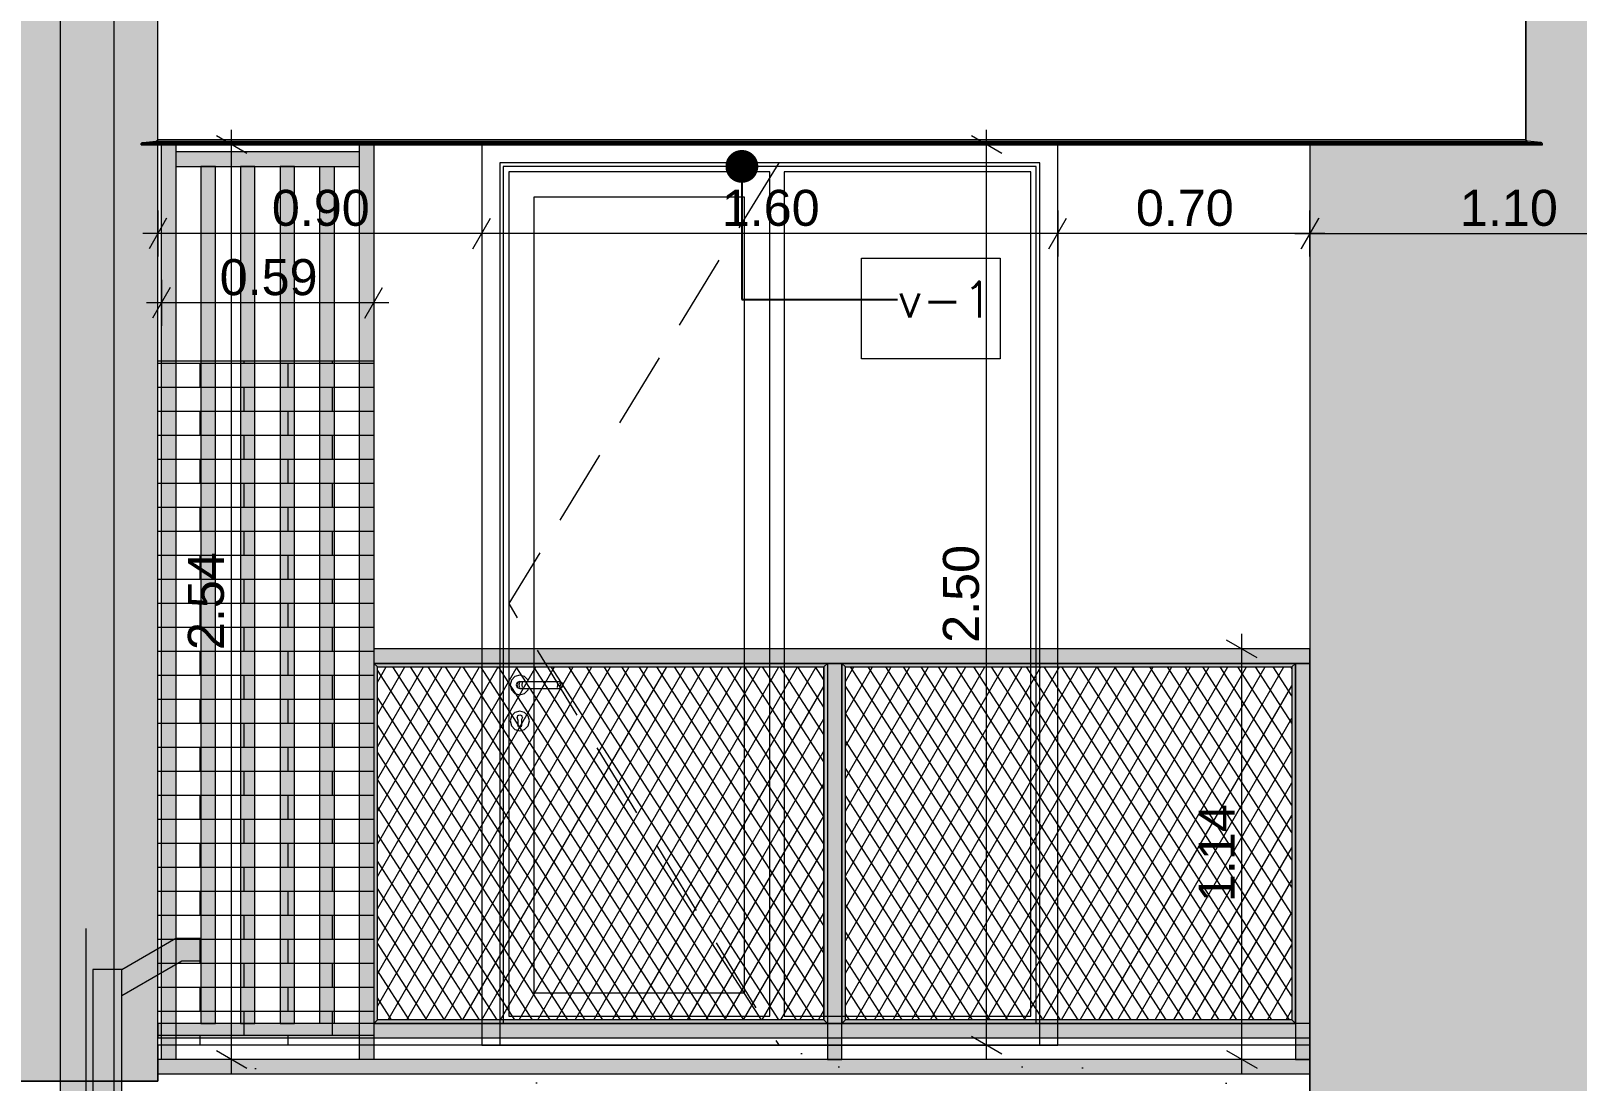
# Model space of a CAD drawing. Header units: millimetres. Extents: x 475616349 to 476941521, y 4620115302 to 4621446928.
# Drawn here: x 476661610 to 476665904, y 4620519520 to 4620522437 of the extents above; entities that cross this region are included whole.
import ezdxf

# ---------------------------------------------------------------- set-up
doc = ezdxf.new("R2010")
doc.units = ezdxf.units.MM
doc.header["$MEASUREMENT"] = 0
doc.linetypes.add('Hidden Line', pattern=[317.5, 211.666667, -105.833333])
for name, color, linetype, lineweight in [('0_Pen_No__250_Pen_No__255', 255, 'Continuous', 0), ('0_Pen_No__250_Pen_No__7', 7, 'Continuous', 0), ('2D Drafting - General_Pen_No__30_Pen_No__9_Pen_No__9_Pen_No__253', 252, 'Continuous', 0), ('2D Drafting - General_Pen_No__30_Pen_No__9_Pen_No__9_Pen_No__7', 7, 'Continuous', 0), ('2D Drafting - General_Pen_No__7_Pen_No__7', 7, 'Continuous', 0), ('New_2D Drafting - General_Pen_No__2_Pen_No__250', 7, 'Continuous', 0), ('New_2D Drafting - General_Pen_No__30_Pen_No__9_Pen_No__9_Pen_No__255', 255, 'Continuous', 0), ('New_2D Drafting - General_Pen_No__30_Pen_No__9_Pen_No__9_Pen_No__7', 7, 'Continuous', 0), ('New_2D Drafting - General_Pen_No__4', 7, 'Continuous', 0), ('New_2D Drafting - General_Pen_No__42', 250, 'Continuous', 0), ('New_2D Drafting - General_Pen_No__7', 7, 'Continuous', 0), ('New_Structural - Bearing_Pen_No__250', 7, 'Continuous', 0), ('New_zoma_Pen_No__4', 7, 'Continuous', 0), ('New_zoma_Pen_No__7', 7, 'Continuous', 0), ('Structural - Bearing_Pen_No__250', 7, 'Continuous', 0), ('zoma_Pen_No__142', 142, 'Continuous', 0), ('zoma_Pen_No__5_Pen_No__5_Pen_No__142', 142, 'Continuous', 0)]:
    doc.layers.add(name, color=color, linetype=linetype, lineweight=lineweight)
doc.layers.add('New_zoma', color=7, linetype='Continuous')
doc.layers.add('zoma', color=7, linetype='Continuous')
doc.styles.add('GENERATED_STYLE_1', font='arial.ttf')
doc.styles.add('GENERATED_STYLE_2', font='arial.ttf')
doc.dimstyles.new('GENERATED_STYLE__1', dxfattribs={"dimtxt": 200, "dimasz": 64.421331, "dimexe": 0.18, "dimexo": 3, "dimgap": 0.09, "dimtad": 1, "dimtih": 1, "dimtoh": 1, "dimlfac": 0.001, "dimzin": 0, "dimdsep": 46, "dimtxsty": 'GENERATED_STYLE_2', "dimblk": 'ARROWHEAD_2', "dimblk1": 'ARROWHEAD_2', "dimblk2": 'ARROWHEAD_2', "dimcen": 0.09, "dimclrd": 142, "dimclre": 142, "dimclrt": 142, "dimadec": 0, "dimazin": 0, "dimtfac": 1, "dimtdec": 4, "dimtmove": 0, "dimatfit": 3, "dimfxl": 1, "dimtolj": 1, "dimtzin": 0, "dimarcsym": 0})
doc.dimstyles.new('GENERATED_STYLE__18', dxfattribs={"dimtxt": 100, "dimasz": 64.421331, "dimexe": 0.18, "dimexo": 3, "dimgap": 0.09, "dimtad": 1, "dimtih": 1, "dimtoh": 1, "dimlfac": 0.001, "dimzin": 0, "dimdsep": 46, "dimtxsty": 'GENERATED_STYLE_1', "dimblk": 'ARROWHEAD_2', "dimblk1": 'ARROWHEAD_2', "dimblk2": 'ARROWHEAD_2', "dimcen": 0.09, "dimclrd": 7, "dimclre": 7, "dimclrt": 7, "dimadec": 0, "dimazin": 0, "dimtfac": 1, "dimtdec": 4, "dimtmove": 0, "dimatfit": 3, "dimfxl": 1, "dimtolj": 1, "dimtzin": 0, "dimarcsym": 0})
doc.dimstyles.new('GENERATED_STYLE__19', dxfattribs={"dimtxt": 100, "dimasz": 64.421331, "dimexe": 0.18, "dimexo": 3, "dimgap": 0.09, "dimtad": 1, "dimlfac": 0.001, "dimzin": 0, "dimdsep": 46, "dimtxsty": 'GENERATED_STYLE_1', "dimblk": 'ARROWHEAD_2', "dimblk1": 'ARROWHEAD_2', "dimblk2": 'ARROWHEAD_2', "dimcen": 0.09, "dimclrd": 7, "dimclre": 7, "dimclrt": 7, "dimadec": 0, "dimazin": 0, "dimtfac": 1, "dimtdec": 4, "dimtmove": 0, "dimatfit": 3, "dimfxl": 1, "dimtolj": 1, "dimtzin": 0, "dimarcsym": 0})
doc.dimstyles.new('GENERATED_STYLE__48', dxfattribs={"dimtxt": 0.18, "dimasz": 182.4, "dimexe": 0.18, "dimexo": 0.0625, "dimgap": 0.09, "dimtad": 0, "dimtih": 1, "dimtoh": 1, "dimdec": 4, "dimzin": 0, "dimdsep": 46, "dimcen": 0.09, "dimadec": 0, "dimazin": 0, "dimtfac": 1, "dimtdec": 4, "dimtmove": 0, "dimatfit": 3, "dimldrblk": 'ARROWHEAD_11', "dimfxl": 1, "dimtolj": 1, "dimtzin": 0, "dimarcsym": 0})
pattern_1 = [(60, (476577134.07, 4620325125.74), (-38.971143, 22.5), []), (122.833095, (476577134.07, 4620325125.74), (36.80608, 18.75), [])]

# ---------------------------------------------------------------- blocks, each defined once
blk = doc.blocks.new('*D215', base_point=(476577134.1, 4620325125.7))
at = {"layer": 'zoma_Pen_No__142', "color": 142, "linetype": 'Continuous', "lineweight": 0, "transparency": 16777216}
for p, q in [((476647935.8, 4620514536.2), (476647935.8, 4620514663.4)), ((476689735.8, 4620514536.2), (476689735.8, 4620514663.4)), ((476647960.3, 4620514642.2), (476647911.3, 4620514557.4)), ((476689711.3, 4620514557.4), (476689760.3, 4620514642.2)), ((476647894.3, 4620514599.8), (476647935.8, 4620514599.8)), ((476647935.8, 4620514599.8), (476689735.8, 4620514599.8)), ((476689735.8, 4620514599.8), (476689777.2, 4620514599.8))]:
    blk.add_line(p, q, dxfattribs=at)
at = {"layer": 'zoma_Pen_No__142', "color": 142, "lineweight": 0, "transparency": 16777216, "insert": (476668493.8, 4620514639.8), "char_height": 200, "attachment_point": 7, "style": 'GENERATED_STYLE_2'}
blk.add_mtext('\\A1;{\\pql;\\fArial CYR|b0|i0|c204|p34;41.80}', dxfattribs=at)
blk = doc.blocks.new('ARROWHEAD_2')
at = {"color": 0, "linetype": 'Continuous', "lineweight": 0}
for p, q in [((0, 0), (-1, 0)), ((-0.378, -0.655), (0.378, 0.655))]:
    blk.add_line(p, q, dxfattribs=at)
blk = doc.blocks.new('*D220', base_point=(476577134.1, 4620325125.7))
at = {"layer": 'zoma_Pen_No__142', "color": 142, "linetype": 'Continuous', "lineweight": 0, "transparency": 16777216}
for p, q in [((476661586.5, 4620515434.6), (476661537.5, 4620515349.8)), ((476661562, 4620515328.6), (476661562, 4620515455.8)), ((476668487, 4620515434.6), (476668438.1, 4620515349.8)), ((476668462.5, 4620515328.6), (476668462.5, 4620515455.8)), ((476661562, 4620515392.2), (476668462.5, 4620515392.2))]:
    blk.add_line(p, q, dxfattribs=at)
at = {"layer": 'zoma_Pen_No__142', "color": 142, "lineweight": 0, "transparency": 16777216, "char_height": 200, "attachment_point": 7, "style": 'GENERATED_STYLE_2'}
for s, insert in [('\\A1;{\\pql;\\fArial CYR|b0|i0|c204|p34;6.90}', (476664746.2, 4620515432.2)), ('\\A1;{\\pql;\\fArial CYR|b0|i0|c204|p34;0.40}', (476667905.9, 4620515432.2))]:
    blk.add_mtext(s, dxfattribs=dict(at, insert=insert))
blk = doc.blocks.new('*D675', base_point=(476577134.1, 4620325125.7))
at = {"layer": 'New_zoma_Pen_No__4', "color": 7, "linetype": 'Continuous', "lineweight": 0, "transparency": 16777216}
for p, q in [((476649284.7, 4620519495.9), (476649199.9, 4620519544.8)), ((476649242.3, 4620519520.4), (476649242.3, 4620519561.8)), ((476649305.9, 4620519520.4), (476649178.7, 4620519520.4)), ((476649242.3, 4620518920.4), (476649242.3, 4620519520.4)), ((476649199.9, 4620518944.8), (476649284.7, 4620518895.9)), ((476649305.9, 4620518920.4), (476649178.7, 4620518920.4))]:
    blk.add_line(p, q, dxfattribs=at)
at = {"layer": 'New_zoma_Pen_No__7', "color": 7, "lineweight": 0, "transparency": 16777216, "insert": (476649222.3, 4620519087.3), "char_height": 100, "attachment_point": 7, "rotation": 90, "style": 'GENERATED_STYLE_1'}
blk.add_mtext('\\A1;{\\pql;\\fArial|b0|i0|c0|p34;0.60}', dxfattribs=at)
blk = doc.blocks.new('*D739', base_point=(476577134.1, 4620325125.7))
at = {"layer": 'New_zoma_Pen_No__4', "color": 7, "linetype": 'Continuous', "lineweight": 0, "transparency": 16777216}
for p, q in [((476654662, 4620522517.5), (476654662, 4620522644.6)), ((476661962.1, 4620522517.5), (476661962.1, 4620522644.6)), ((476654686.5, 4620522623.4), (476654637.5, 4620522538.6)), ((476661937.7, 4620522538.6), (476661986.6, 4620522623.4)), ((476654620.6, 4620522581), (476654662, 4620522581)), ((476654662, 4620522581), (476661962.1, 4620522581)), ((476661962.1, 4620522581), (476662003.6, 4620522581))]:
    blk.add_line(p, q, dxfattribs=at)
at = {"layer": 'New_zoma_Pen_No__7', "color": 7, "lineweight": 0, "transparency": 16777216, "insert": (476658179, 4620522601), "char_height": 100, "attachment_point": 7, "style": 'GENERATED_STYLE_1'}
blk.add_mtext('\\A1;{\\pql;\\fArial|b0|i0|c0|p34;7.30}', dxfattribs=at)
blk = doc.blocks.new('*D764', base_point=(476577134.1, 4620325125.7))
at = {"layer": 'New_zoma_Pen_No__4', "color": 7, "linetype": 'Continuous', "lineweight": 0, "transparency": 16777216}
for p, q in [((476664264.4, 4620522120.4), (476664264.4, 4620522161.8)), ((476664328, 4620522120.4), (476664200.8, 4620522120.4)), ((476664306.8, 4620522095.9), (476664222, 4620522144.8)), ((476664264.4, 4620519620.4), (476664264.4, 4620522120.4)), ((476664222, 4620519644.8), (476664306.8, 4620519595.9)), ((476664328, 4620519620.4), (476664200.8, 4620519620.4)), ((476664264.4, 4620519578.9), (476664264.4, 4620519620.4))]:
    blk.add_line(p, q, dxfattribs=at)
at = {"layer": 'New_zoma_Pen_No__7', "color": 7, "lineweight": 0, "transparency": 16777216, "insert": (476664244.4, 4620520737.3), "char_height": 100, "attachment_point": 7, "rotation": 90, "style": 'GENERATED_STYLE_1'}
blk.add_mtext('\\A1;{\\pql;\\fArial|b0|i0|c0|p34;2.50}', dxfattribs=at)
blk = doc.blocks.new('*D772', base_point=(476577134.1, 4620325125.7))
at = {"layer": 'New_zoma_Pen_No__4', "color": 7, "linetype": 'Continuous', "lineweight": 0, "transparency": 16777216}
for p, q in [((476665186.7, 4620521916.3), (476665137.7, 4620521831.6)), ((476665162.2, 4620521810.4), (476665162.2, 4620521937.5)), ((476666286.7, 4620521916.3), (476666237.8, 4620521831.6)), ((476666262.2, 4620521810.4), (476666262.2, 4620521937.5)), ((476665120.7, 4620521873.9), (476665162.2, 4620521873.9)), ((476665162.2, 4620521873.9), (476666262.2, 4620521873.9))]:
    blk.add_line(p, q, dxfattribs=at)
at = {"layer": 'New_zoma_Pen_No__7', "color": 7, "lineweight": 0, "transparency": 16777216, "insert": (476665579.2, 4620521893.9), "char_height": 100, "attachment_point": 7, "style": 'GENERATED_STYLE_1'}
blk.add_mtext('\\A1;{\\pql;\\fArial|b0|i0|c0|p34;1.10}', dxfattribs=at)
blk = doc.blocks.new('*D777', base_point=(476577134.1, 4620325125.7))
at = {"layer": 'New_zoma_Pen_No__4', "color": 7, "linetype": 'Continuous', "lineweight": 0, "transparency": 16777216}
for p, q in [((476665786.5, 4620528276.8), (476665737.5, 4620528192)), ((476665762, 4620528170.9), (476665762, 4620528298)), ((476666286.7, 4620528276.8), (476666237.8, 4620528192)), ((476666262.2, 4620528170.9), (476666262.2, 4620528298)), ((476665720.6, 4620528234.4), (476665762, 4620528234.4)), ((476665762, 4620528234.4), (476666262.2, 4620528234.4))]:
    blk.add_line(p, q, dxfattribs=at)
at = {"layer": 'New_zoma_Pen_No__7', "color": 7, "lineweight": 0, "transparency": 16777216, "insert": (476665879.1, 4620528254.4), "char_height": 100, "attachment_point": 7, "style": 'GENERATED_STYLE_1'}
blk.add_mtext('\\A1;{\\pql;\\fArial|b0|i0|c0|p34;0.50}', dxfattribs=at)
blk = doc.blocks.new('*D783', base_point=(476577134.1, 4620325125.7))
at = {"layer": 'New_zoma_Pen_No__4', "color": 7, "linetype": 'Continuous', "lineweight": 0, "transparency": 16777216}
for p, q in [((476665762, 4620531370.9), (476665762, 4620531498)), ((476666262.2, 4620531370.9), (476666262.2, 4620531498)), ((476665786.5, 4620531476.8), (476665737.5, 4620531392)), ((476666286.7, 4620531476.8), (476666237.8, 4620531392)), ((476665720.6, 4620531434.4), (476665762, 4620531434.4)), ((476665762, 4620531434.4), (476666262.2, 4620531434.4))]:
    blk.add_line(p, q, dxfattribs=at)
at = {"layer": 'New_zoma_Pen_No__7', "color": 7, "lineweight": 0, "transparency": 16777216, "insert": (476665879.1, 4620531454.4), "char_height": 100, "attachment_point": 7, "style": 'GENERATED_STYLE_1'}
blk.add_mtext('\\A1;{\\pql;\\fArial|b0|i0|c0|p34;0.50}', dxfattribs=at)
blk = doc.blocks.new('ARROWHEAD_11')
at = {"color": 0, "linetype": 'Continuous', "lineweight": 0}
blk.add_line((0, 0), (-1, 0), dxfattribs=at)
at = {"color": 0, "linetype": 'Continuous', "lineweight": 0, "const_width": 0.25, "flags": 128}
blk.add_lwpolyline([(-0.125, 0, 1), (0.125, 0, 1)], format="xyb", close=True, dxfattribs=at)
blk = doc.blocks.new('*D2096', base_point=(476577134.1, 4620325125.7))
at = {"layer": 'New_zoma_Pen_No__4', "color": 7, "linetype": 'Continuous', "lineweight": 0, "transparency": 16777216}
for p, q in [((476664437.2, 4620521831.6), (476664486.2, 4620521916.3)), ((476664461.7, 4620521937.5), (476664461.7, 4620521810.4)), ((476665137.7, 4620521831.6), (476665186.7, 4620521916.3)), ((476665162.2, 4620521937.5), (476665162.2, 4620521810.4)), ((476664461.7, 4620521873.9), (476662861.7, 4620521873.9)), ((476665162.2, 4620521873.9), (476664461.7, 4620521873.9)), ((476665203.6, 4620521873.9), (476665162.2, 4620521873.9))]:
    blk.add_line(p, q, dxfattribs=at)
at = {"layer": 'New_zoma_Pen_No__7', "color": 7, "lineweight": 0, "transparency": 16777216, "insert": (476664678.9, 4620521893.9), "char_height": 100, "attachment_point": 7, "rotation": 0.0002, "style": 'GENERATED_STYLE_1'}
blk.add_mtext('\\A1;{\\pql;\\fArial|b0|i0|c0|p34;0.70}', dxfattribs=at)
blk = doc.blocks.new('*D2097', base_point=(476577134.1, 4620325125.7))
at = {"layer": 'New_zoma_Pen_No__4', "color": 7, "linetype": 'Continuous', "lineweight": 0, "transparency": 16777216}
for p, q in [((476662837.2, 4620521831.6), (476662886.2, 4620521916.3)), ((476662861.7, 4620521937.5), (476662861.7, 4620521810.4)), ((476664437.2, 4620521831.6), (476664486.2, 4620521916.3)), ((476664461.7, 4620521937.5), (476664461.7, 4620521810.4)), ((476662861.7, 4620521873.9), (476661962.1, 4620521873.9)), ((476664461.7, 4620521873.9), (476662861.7, 4620521873.9))]:
    blk.add_line(p, q, dxfattribs=at)
at = {"layer": 'New_zoma_Pen_No__7', "color": 7, "lineweight": 0, "transparency": 16777216, "insert": (476663528.7, 4620521893.9), "char_height": 100, "attachment_point": 7, "rotation": 0.0002, "style": 'GENERATED_STYLE_1'}
blk.add_mtext('\\A1;{\\pql;\\fArial|b0|i0|c0|p34;1.60}', dxfattribs=at)
blk = doc.blocks.new('*D2098', base_point=(476577134.1, 4620325125.7))
at = {"layer": 'New_zoma_Pen_No__4', "color": 7, "linetype": 'Continuous', "lineweight": 0, "transparency": 16777216}
for p, q in [((476661986.6, 4620521916.3), (476661937.7, 4620521831.6)), ((476661962.1, 4620521937.5), (476661962.1, 4620521810.4)), ((476662837.2, 4620521831.6), (476662886.2, 4620521916.3)), ((476661962.1, 4620521873.9), (476661920.7, 4620521873.9)), ((476662861.7, 4620521873.9), (476661962.1, 4620521873.9))]:
    blk.add_line(p, q, dxfattribs=at)
at = {"layer": 'New_zoma_Pen_No__7', "color": 7, "lineweight": 0, "transparency": 16777216, "insert": (476662278.9, 4620521893.9), "char_height": 100, "attachment_point": 7, "rotation": 0.0002, "style": 'GENERATED_STYLE_1'}
blk.add_mtext('\\A1;{\\pql;\\fArial|b0|i0|c0|p34;0.90}', dxfattribs=at)
blk = doc.blocks.new('*D2099', base_point=(476577134.1, 4620325125.7))
at = {"layer": 'New_zoma_Pen_No__4', "color": 7, "linetype": 'Continuous', "lineweight": 0, "transparency": 16777216}
for p, q in [((476662167.1, 4620522120.4), (476662167.1, 4620522161.8)), ((476662230.7, 4620522120.4), (476662103.6, 4620522120.4)), ((476662209.5, 4620522095.9), (476662124.7, 4620522144.8)), ((476662167.1, 4620519580.4), (476662167.1, 4620522120.4)), ((476662124.8, 4620519604.8), (476662209.5, 4620519555.9)), ((476662230.7, 4620519580.4), (476662103.6, 4620519580.4)), ((476662167.1, 4620519538.9), (476662167.1, 4620519580.4))]:
    blk.add_line(p, q, dxfattribs=at)
at = {"layer": 'New_zoma_Pen_No__7', "color": 7, "lineweight": 0, "transparency": 16777216, "insert": (476662147.1, 4620520717.3), "char_height": 100, "attachment_point": 7, "rotation": 90.0002, "style": 'GENERATED_STYLE_1'}
blk.add_mtext('\\A1;{\\pql;\\fArial|b0|i0|c0|p34;2.54}', dxfattribs=at)
blk = doc.blocks.new('*D2100', base_point=(476577134.1, 4620325125.7))
at = {"layer": 'New_zoma_Pen_No__4', "color": 7, "linetype": 'Continuous', "lineweight": 0, "transparency": 16777216}
for p, q in [((476665015.6, 4620520695.9), (476664930.8, 4620520744.9)), ((476664973.2, 4620520720.4), (476664973.2, 4620520761.9)), ((476665036.8, 4620520720.4), (476664909.6, 4620520720.4)), ((476664973.2, 4620519580.3), (476664973.2, 4620520720.4)), ((476664930.8, 4620519604.8), (476665015.6, 4620519555.8)), ((476665036.8, 4620519580.3), (476664909.6, 4620519580.3)), ((476664973.2, 4620519538.8), (476664973.2, 4620519580.3))]:
    blk.add_line(p, q, dxfattribs=at)
at = {"layer": 'New_zoma_Pen_No__7', "color": 7, "lineweight": 0, "transparency": 16777216, "insert": (476664953.2, 4620520017.3), "char_height": 100, "attachment_point": 7, "rotation": 90, "style": 'GENERATED_STYLE_1'}
blk.add_mtext('\\A1;{\\pql;\\fArial|b0|i0|c0|p34;1.14}', dxfattribs=at)
blk = doc.blocks.new('*D2101', base_point=(476577134.1, 4620325125.7))
at = {"layer": 'New_zoma_Pen_No__4', "color": 7, "linetype": 'Continuous', "lineweight": 0, "transparency": 16777216}
for p, q in [((476661972, 4620521745), (476661972, 4620521617.8)), ((476662562, 4620521745), (476662562, 4620521617.8)), ((476661996.5, 4620521723.8), (476661947.5, 4620521639)), ((476662537.5, 4620521639), (476662586.5, 4620521723.8)), ((476661972, 4620521681.4), (476661930.6, 4620521681.4)), ((476662562, 4620521681.4), (476661972, 4620521681.4)), ((476662603.5, 4620521681.4), (476662562, 4620521681.4))]:
    blk.add_line(p, q, dxfattribs=at)
at = {"layer": 'New_zoma_Pen_No__7', "color": 7, "lineweight": 0, "transparency": 16777216, "insert": (476662134, 4620521701.4), "char_height": 100, "attachment_point": 7, "rotation": 0.0002, "style": 'GENERATED_STYLE_1'}
blk.add_mtext('\\A1;{\\pql;\\fArial|b0|i0|c0|p34;0.59}', dxfattribs=at)
blk = doc.blocks.new('*D2144', base_point=(476577134.1, 4620325125.7))
at = {"layer": 'New_zoma_Pen_No__4', "color": 7, "linetype": 'Continuous', "lineweight": 0, "transparency": 16777216}
for p, q in [((476665762, 4620524970.9), (476665762, 4620525098)), ((476666262.2, 4620524970.9), (476666262.2, 4620525098)), ((476665786.5, 4620525076.8), (476665737.5, 4620524992)), ((476666286.7, 4620525076.8), (476666237.8, 4620524992)), ((476665720.6, 4620525034.4), (476665762, 4620525034.4)), ((476665762, 4620525034.4), (476666262.2, 4620525034.4))]:
    blk.add_line(p, q, dxfattribs=at)
at = {"layer": 'New_zoma_Pen_No__7', "color": 7, "lineweight": 0, "transparency": 16777216, "insert": (476665879.1, 4620525054.4), "char_height": 100, "attachment_point": 7, "style": 'GENERATED_STYLE_1'}
blk.add_mtext('\\A1;{\\pql;\\fArial|b0|i0|c0|p34;0.50}', dxfattribs=at)

msp = doc.modelspace()

# ---------------------------------------------------------------- hatches: boundary and pattern name
at = {"layer": '0_Pen_No__250_Pen_No__255', "linetype": 'Continuous', "lineweight": 0, "true_color": 0x3f3f3f}
for points in [[(476661862.115, 4620519756.988), (476661862.115, 4620519830.492), (476662012.006, 4620519917.121), (476662082.006, 4620519917.121), (476662082.006, 4620519853.121), (476662028.45, 4620519853.121)], [(476661862.115, 4620517320.294), (476661862.115, 4620519830.492), (476661781.946, 4620519830.492), (476661781.878, 4620517320.294)]]:
    msp.add_hatch(color=250, dxfattribs=at).paths.add_polyline_path(points)
at = {"layer": '2D Drafting - General_Pen_No__30_Pen_No__9_Pen_No__9_Pen_No__253', "linetype": 'Continuous', "lineweight": 0}
h = msp.add_hatch(dxfattribs=at)
h.set_pattern_fill('BRICK___RUNNING_BOND', color=252, style=0, pattern_type=2)
h.set_pattern_definition([(0, (476692910.175, 4620522353.93), (0, 66.64), []), (90, (476692910.17, 4620522353.93), (-244.8, 0), [66.64, -66.64]), (90, (476693032.57, 4620522420.57), (-244.8, 0), [66.64, -66.64])])
h.paths.add_polyline_path([(476647692.13, 4620532819.956), (476647692.13, 4620519520.362), (476648861.998, 4620519520.362), (476648862.006, 4620522120.37), (476648862.006, 4620523542.007), (476648862.006, 4620531720.362), (476648862.006, 4620531932.715), (476648862.006, 4620532420.362), (476654662.006, 4620532420.362), (476654662.006, 4620519520.362), (476661919.968, 4620519520.362), (476661962.147, 4620519520.362), (476661962.147, 4620522820.364), (476661962.147, 4620525320.374), (476661962.147, 4620525944.887), (476661962.147, 4620532420.374), (476665762.003, 4620532420.374), (476665762.003, 4620522120.38), (476665162.198, 4620522120.38), (476665162.198, 4620517320.329), (476668462.159, 4620517320.329), (476668462.159, 4620517320.295), (476668932.159, 4620517320.295), (476668932.159, 4620532819.956), (476661962.147, 4620532819.956), (476655062.006, 4620532819.956)])
h.paths.add_polyline_path([(476661562.006, 4620526020.374), (476655062.006, 4620526020.374), (476655062.006, 4620528520.374), (476661562.006, 4620528520.374)], flags=0)
h.paths.add_polyline_path([(476661562.006, 4620522820.364), (476655062.006, 4620522820.364), (476655062.006, 4620525320.374), (476661562.006, 4620525320.374)], flags=0)
h.paths.add_polyline_path([(476661562.006, 4620529220.374), (476655062.006, 4620529220.374), (476655062.006, 4620531720.361), (476661562.006, 4620531720.361)], flags=0)
h.paths.add_polyline_path([(476656112.047, 4620522120.412), (476656112.047, 4620519620.412), (476657707.931, 4620519620.412), (476657712.047, 4620519620.412), (476657712.047, 4620522120.412)], flags=0)
h.paths.add_polyline_path([(476666262.224, 4620522120.362), (476666262.224, 4620520520.362), (476667862.223, 4620520520.362), (476667862.223, 4620522120.362)], flags=0)
h.paths.add_polyline_path([(476667862.223, 4620530120.362), (476667862.223, 4620531720.362), (476666262.224, 4620531720.362), (476666262.224, 4620530120.362)], flags=0)
h.paths.add_polyline_path([(476666262.228, 4620528520.362), (476666262.228, 4620526920.362), (476667862.228, 4620526920.362), (476667862.228, 4620528520.362)], flags=0)
h.paths.add_polyline_path([(476666262.228, 4620523720.362), (476667862.228, 4620523720.362), (476667862.228, 4620525320.362), (476666262.228, 4620525320.362)], flags=0)
h.paths.add_polyline_path([(476666262.435, 4620518320.362), (476667862.006, 4620518320.362), (476667862.006, 4620518920.362), (476666262.435, 4620518920.362)], flags=0)
at = {"layer": 'New_2D Drafting - General_Pen_No__30_Pen_No__9_Pen_No__9_Pen_No__255', "linetype": 'Continuous', "lineweight": 0}
for points in [[(476661840.821, 4620517320.322), (476661840.821, 4620532120.388), (476661690.821, 4620532120.388), (476661690.821, 4620517320.322)], [(476661972.006, 4620522120.362), (476662012.006, 4620522120.362), (476662012.006, 4620519580.362), (476661972.006, 4620519580.362)], [(476662522.006, 4620522120.362), (476662562.006, 4620522120.362), (476662562.006, 4620519580.362), (476662522.006, 4620519580.362)], [(476662012.006, 4620522100.449), (476662012.006, 4620522060.362), (476662522.006, 4620522060.362), (476662522.006, 4620522100.449)], [(476662122.006, 4620522060.362), (476662082.006, 4620522060.362), (476662082.006, 4620519680.362), (476662122.006, 4620519680.362)], [(476662232.006, 4620522060.362), (476662192.006, 4620522060.362), (476662192.006, 4620519680.362), (476662232.006, 4620519680.362)], [(476662342.006, 4620522060.362), (476662302.006, 4620522060.362), (476662302.006, 4620519680.362), (476662342.006, 4620519680.362)], [(476662412.006, 4620522060.362), (476662452.006, 4620522060.362), (476662452.006, 4620519680.362), (476662412.006, 4620519680.362)], [(476662562.006, 4620520720.413), (476662562.006, 4620520680.326), (476665162.198, 4620520680.326), (476665162.198, 4620520720.413)], [(476662562.006, 4620519680.298), (476662572.006, 4620519690.298), (476662572.006, 4620520670.326), (476662562.006, 4620520680.326)], [(476663812.006, 4620520670.326), (476663822.006, 4620520680.326), (476662562.006, 4620520680.326), (476662572.006, 4620520670.326)], [(476663822.006, 4620519680.298), (476663812.006, 4620519690.298), (476663812.006, 4620520670.326), (476663822.006, 4620520680.326)], [(476663822.006, 4620519580.362), (476663862.006, 4620519580.362), (476663862.006, 4620520680.326), (476663822.006, 4620520680.326)], [(476665112.198, 4620520670.326), (476665122.198, 4620520680.326), (476663862.006, 4620520680.326), (476663872.006, 4620520670.326)], [(476663862.006, 4620519680.298), (476663872.006, 4620519690.298), (476663872.006, 4620520670.326), (476663862.006, 4620520680.326)], [(476665122.198, 4620520680.326), (476665112.198, 4620520670.326), (476665112.198, 4620519690.298), (476665122.198, 4620519680.298)], [(476665122.198, 4620519580.298), (476665162.198, 4620519580.298), (476665162.198, 4620520680.326), (476665122.198, 4620520680.326)], [(476661962.147, 4620519680.298), (476661962.147, 4620519640.298), (476665162.198, 4620519640.298), (476665162.198, 4620519680.298)], [(476662572.006, 4620519690.298), (476662562.006, 4620519680.298), (476663822.006, 4620519680.298), (476663812.006, 4620519690.298)], [(476663872.006, 4620519690.298), (476663862.006, 4620519680.298), (476665122.198, 4620519680.298), (476665112.198, 4620519690.298)], [(476661962.147, 4620519580.362), (476661962.147, 4620519540.362), (476665162.198, 4620519540.362), (476665162.198, 4620519580.362)]]:
    msp.add_hatch(color=255, dxfattribs=at).paths.add_polyline_path(points)
h = msp.add_hatch(dxfattribs=at)
h.set_pattern_fill('BRICK___RUNNING_BOND', color=255, style=0, pattern_type=2)
h.set_pattern_definition([(0, (476577134.07, 4620325125.74), (0, 66.64), []), (90, (476577134.07, 4620325125.74), (-244.8, 0), [66.64, -66.64]), (90, (476577256.47, 4620325192.38), (-244.8, 0), [66.64, -66.64])])
h.paths.add_polyline_path([(476662562.006, 4620519620.362), (476661962.147, 4620519620.362), (476661962.147, 4620521519.996), (476662562.006, 4620521519.996)])
at = {"layer": 'New_2D Drafting - General_Pen_No__42', "linetype": 'Continuous', "lineweight": 0}
h = msp.add_hatch(dxfattribs=at)
h.set_pattern_fill('CUT_STONE', color=250, style=0, pattern_type=2)
h.set_pattern_definition([(45, (476577134.07, 4620325925.74), (-254.55844, 254.55844), [0, -240, 0, -360]), (110, (476577934.07, 4620325925.74), (338.28934, 123.12725), [0, -176, 0, -304])])
h.paths.add_polyline_path([(476661562.006, 4620519520.362), (476661562.006, 4620517320.322), (476665162.198, 4620517320.329), (476665162.198, 4620519520.362), (476665162.198, 4620519620.419), (476661962.147, 4620519620.419), (476661962.147, 4620519520.362)])
h.paths.add_polyline_path([(476664461.639, 4620518320.362), (476664461.639, 4620518920.362), (476662862.067, 4620518920.362), (476662862.067, 4620518320.362)], flags=0)
at = {"layer": 'New_2D Drafting - General_Pen_No__7', "linetype": 'Continuous', "lineweight": 0}
h = msp.add_hatch(dxfattribs=at)
h.set_pattern_fill('BATT_INSULATION', style=0, pattern_type=2)
h.set_pattern_definition(pattern_1)
h.paths.add_polyline_path([(476662572.006, 4620520670.326), (476663812.006, 4620520670.326), (476663812.006, 4620519690.298), (476662572.006, 4620519690.298)])
h = msp.add_hatch(dxfattribs=at)
h.set_pattern_fill('BATT_INSULATION', style=0, pattern_type=2)
h.set_pattern_definition(pattern_1)
h.paths.add_polyline_path([(476663872.006, 4620520670.326), (476665112.198, 4620520670.326), (476665112.198, 4620519690.298), (476663872.006, 4620519690.298)])

# ---------------------------------------------------------------- linework, layer by layer
at = {"layer": '0_Pen_No__250_Pen_No__7', "color": 7, "linetype": 'Continuous', "lineweight": 0, "flags": 128}
for points in [[(476661862.115, 4620519756.988), (476661862.115, 4620519830.492), (476662012.006, 4620519917.121), (476662082.006, 4620519917.121), (476662082.006, 4620519853.121), (476662028.45, 4620519853.121)], [(476661862.115, 4620517320.294), (476661862.115, 4620519830.492), (476661781.946, 4620519830.492), (476661781.878, 4620517320.294)]]:
    msp.add_lwpolyline(points, close=True, dxfattribs=at)
at = {"layer": '2D Drafting - General_Pen_No__30_Pen_No__9_Pen_No__9_Pen_No__7', "color": 7, "linetype": 'Continuous', "lineweight": 0, "flags": 128}
msp.add_lwpolyline([(476654662.006, 4620519520.362), (476661919.968, 4620519520.362), (476661962.147, 4620519520.362), (476661962.147, 4620522820.364), (476661962.147, 4620525320.374), (476661962.147, 4620525944.887), (476661962.147, 4620532420.374), (476665762.003, 4620532420.374), (476665762.003, 4620522120.38), (476665162.198, 4620522120.38), (476665162.198, 4620517320.329), (476668462.159, 4620517320.329), (476668462.159, 4620517320.295), (476668932.159, 4620517320.295), (476668932.159, 4620532819.956), (476661962.147, 4620532819.956), (476655062.006, 4620532819.956)], dxfattribs=at)
at = {"layer": '2D Drafting - General_Pen_No__7_Pen_No__7', "color": 7, "linetype": 'Continuous', "lineweight": 0, "flags": 128}
for points in [[(476662865.819, 4620519620.357), (476664461.703, 4620519620.362), (476664461.694, 4620522120.362), (476662861.694, 4620522120.357)], [(476662861.694, 4620522120.357), (476662861.703, 4620519620.357), (476662865.819, 4620519620.357)]]:
    msp.add_lwpolyline(points, dxfattribs=at)
for points in [[(476664411.694, 4620522070.361), (476662911.694, 4620522070.356), (476662911.703, 4620519620.357), (476664411.703, 4620519620.363)], [(476664401.694, 4620522060.361), (476662921.694, 4620522060.356), (476662921.702, 4620519680.358), (476664401.702, 4620519680.363)], [(476663661.698, 4620522045.358), (476662936.694, 4620522045.356), (476662936.702, 4620519700.358), (476663661.702, 4620519700.361)], [(476664386.694, 4620522045.361), (476663701.694, 4620522045.358), (476663701.702, 4620519700.361), (476664386.702, 4620519700.363)], [(476663591.694, 4620521975.358), (476663006.694, 4620521975.356), (476663006.702, 4620519765.359), (476663591.702, 4620519765.361)]]:
    msp.add_lwpolyline(points, close=True, dxfattribs=at)
at = {"layer": '2D Drafting - General_Pen_No__7_Pen_No__7', "color": 7, "linetype": 'Hidden Line', "lineweight": 0, "flags": 128}
msp.add_lwpolyline([(476663686.694, 4620522070.358), (476662936.698, 4620520846.233), (476663685.926, 4620519621.644)], dxfattribs=at)
at = {"layer": 'New_2D Drafting - General_Pen_No__2_Pen_No__250', "color": 7, "linetype": 'Continuous', "lineweight": 0, "flags": 128}
msp.add_lwpolyline([(476663917.095, 4620521805.99), (476664302.095, 4620521805.99), (476664302.095, 4620521526.302), (476663917.095, 4620521526.302)], close=True, dxfattribs=at)
at = {"layer": 'New_2D Drafting - General_Pen_No__30_Pen_No__9_Pen_No__9_Pen_No__7', "color": 7, "linetype": 'Continuous', "lineweight": 0, "flags": 128}
for points in [[(476661840.821, 4620517320.322), (476661840.821, 4620532120.388), (476661690.821, 4620532120.388), (476661690.821, 4620517320.322)], [(476661972.006, 4620522120.362), (476662012.006, 4620522120.362), (476662012.006, 4620519580.362), (476661972.006, 4620519580.362)], [(476662522.006, 4620522120.362), (476662562.006, 4620522120.362), (476662562.006, 4620519580.362), (476662522.006, 4620519580.362)], [(476662012.006, 4620522100.449), (476662012.006, 4620522060.362), (476662522.006, 4620522060.362), (476662522.006, 4620522100.449)], [(476662122.006, 4620522060.362), (476662082.006, 4620522060.362), (476662082.006, 4620519680.362), (476662122.006, 4620519680.362)], [(476662232.006, 4620522060.362), (476662192.006, 4620522060.362), (476662192.006, 4620519680.362), (476662232.006, 4620519680.362)], [(476662342.006, 4620522060.362), (476662302.006, 4620522060.362), (476662302.006, 4620519680.362), (476662342.006, 4620519680.362)], [(476662412.006, 4620522060.362), (476662452.006, 4620522060.362), (476662452.006, 4620519680.362), (476662412.006, 4620519680.362)], [(476662562.006, 4620519620.362), (476661962.147, 4620519620.362), (476661962.147, 4620521519.996), (476662562.006, 4620521519.996)], [(476662562.006, 4620520720.413), (476662562.006, 4620520680.326), (476665162.198, 4620520680.326), (476665162.198, 4620520720.413)], [(476662562.006, 4620519680.298), (476662572.006, 4620519690.298), (476662572.006, 4620520670.326), (476662562.006, 4620520680.326)], [(476663812.006, 4620520670.326), (476663822.006, 4620520680.326), (476662562.006, 4620520680.326), (476662572.006, 4620520670.326)], [(476663822.006, 4620519680.298), (476663812.006, 4620519690.298), (476663812.006, 4620520670.326), (476663822.006, 4620520680.326)], [(476663822.006, 4620519580.362), (476663862.006, 4620519580.362), (476663862.006, 4620520680.326), (476663822.006, 4620520680.326)], [(476665112.198, 4620520670.326), (476665122.198, 4620520680.326), (476663862.006, 4620520680.326), (476663872.006, 4620520670.326)], [(476663862.006, 4620519680.298), (476663872.006, 4620519690.298), (476663872.006, 4620520670.326), (476663862.006, 4620520680.326)], [(476665122.198, 4620520680.326), (476665112.198, 4620520670.326), (476665112.198, 4620519690.298), (476665122.198, 4620519680.298)], [(476665122.198, 4620519580.298), (476665162.198, 4620519580.298), (476665162.198, 4620520680.326), (476665122.198, 4620520680.326)], [(476661962.147, 4620519680.298), (476661962.147, 4620519640.298), (476665162.198, 4620519640.298), (476665162.198, 4620519680.298)], [(476662572.006, 4620519690.298), (476662562.006, 4620519680.298), (476663822.006, 4620519680.298), (476663812.006, 4620519690.298)], [(476663872.006, 4620519690.298), (476663862.006, 4620519680.298), (476665122.198, 4620519680.298), (476665112.198, 4620519690.298)], [(476661962.147, 4620519580.362), (476661962.147, 4620519540.362), (476665162.198, 4620519540.362), (476665162.198, 4620519580.362)]]:
    msp.add_lwpolyline(points, close=True, dxfattribs=at)
at = {"layer": 'New_2D Drafting - General_Pen_No__4', "color": 7, "linetype": 'Continuous', "lineweight": 0, "flags": 128}
for points in [[(476662572.006, 4620520670.326), (476663812.006, 4620520670.326), (476663812.006, 4620519690.298), (476662572.006, 4620519690.298)], [(476663872.006, 4620520670.326), (476665112.198, 4620520670.326), (476665112.198, 4620519690.298), (476663872.006, 4620519690.298)], [(476661562.006, 4620519520.362), (476661562.006, 4620517320.322), (476665162.198, 4620517320.329), (476665162.198, 4620519520.362), (476665162.198, 4620519620.419), (476661962.147, 4620519620.419), (476661962.147, 4620519520.362)]]:
    msp.add_lwpolyline(points, close=True, dxfattribs=at)
at = {"layer": 'New_Structural - Bearing_Pen_No__250', "color": 7, "linetype": 'Continuous', "lineweight": 0}
for p, q in [((476662944.207, 4620520633.857), (476662940.589, 4620520620.357)), ((476662940.589, 4620520620.357), (476662944.207, 4620520606.857)), ((476662954.089, 4620520643.74), (476662944.207, 4620520633.857)), ((476662967.589, 4620520647.357), (476662954.089, 4620520643.74)), ((476662960.518, 4620520627.428), (476662957.589, 4620520620.357)), ((476662957.589, 4620520620.357), (476662960.518, 4620520613.286)), ((476662962.07, 4620520627.428), (476662959.311, 4620520620.357)), ((476662959.311, 4620520620.357), (476662962.07, 4620520613.286)), ((476662967.589, 4620520630.357), (476662960.518, 4620520627.428)), ((476662966.885, 4620520627.428), (476662964.773, 4620520620.357)), ((476662964.773, 4620520620.357), (476662966.885, 4620520613.286)), ((476662981.089, 4620520643.74), (476662967.589, 4620520647.357)), ((476662967.589, 4620520630.357), (476662968.731, 4620520630.357)), ((476662968.731, 4620520630.357), (476662971.983, 4620520630.357)), ((476662971.983, 4620520630.357), (476662976.849, 4620520630.357)), ((476662974.09, 4620520627.428), (476662972.947, 4620520620.357)), ((476662972.947, 4620520620.357), (476662974.09, 4620520613.286)), ((476662976.849, 4620520630.357), (476662982.589, 4620520630.357)), ((476662990.972, 4620520633.857), (476662981.089, 4620520643.74)), ((476662982.589, 4620520630.357), (476663062.589, 4620520630.357)), ((476662991.91, 4620520630.357), (476662990.972, 4620520633.857)), ((476663062.589, 4620520630.357), (476663068.33, 4620520630.357)), ((476663068.33, 4620520630.357), (476663073.196, 4620520630.357)), ((476663071.089, 4620520627.428), (476663072.231, 4620520620.357)), ((476663072.231, 4620520620.357), (476663071.089, 4620520613.286)), ((476663073.196, 4620520630.357), (476663076.448, 4620520630.357)), ((476663076.448, 4620520630.357), (476663077.589, 4620520630.357)), ((476663077.589, 4620520630.357), (476663084.66, 4620520627.428)), ((476663078.294, 4620520627.428), (476663080.406, 4620520620.357)), ((476663080.406, 4620520620.357), (476663078.294, 4620520613.286)), ((476663083.108, 4620520627.428), (476663085.867, 4620520620.357)), ((476663085.867, 4620520620.357), (476663083.108, 4620520613.286)), ((476663084.66, 4620520627.428), (476663087.589, 4620520620.357)), ((476663087.589, 4620520620.357), (476663084.66, 4620520613.286)), ((476662944.207, 4620520606.857), (476662954.089, 4620520596.974)), ((476662954.089, 4620520596.974), (476662967.589, 4620520593.357)), ((476662960.518, 4620520613.286), (476662967.589, 4620520610.357)), ((476662967.589, 4620520610.357), (476662968.731, 4620520610.357)), ((476662967.589, 4620520593.357), (476662981.089, 4620520596.974)), ((476662968.731, 4620520610.357), (476662971.983, 4620520610.357)), ((476662971.983, 4620520610.357), (476662976.849, 4620520610.357)), ((476662976.849, 4620520610.357), (476662982.589, 4620520610.357)), ((476662981.089, 4620520596.974), (476662990.972, 4620520606.857)), ((476662982.589, 4620520610.357), (476663062.589, 4620520610.357)), ((476662990.972, 4620520606.857), (476662991.91, 4620520610.357)), ((476663062.589, 4620520610.357), (476663068.33, 4620520610.357)), ((476663068.33, 4620520610.357), (476663073.196, 4620520610.357)), ((476663073.196, 4620520610.357), (476663076.448, 4620520610.357)), ((476663076.448, 4620520610.357), (476663077.589, 4620520610.357)), ((476663084.66, 4620520613.286), (476663077.589, 4620520610.357)), ((476662944.207, 4620520533.857), (476662940.59, 4620520520.357)), ((476662954.09, 4620520543.74), (476662944.207, 4620520533.857)), ((476662967.59, 4620520547.357), (476662954.09, 4620520543.74)), ((476662960.869, 4620520531.997), (476662960.122, 4620520530.049)), ((476662962.59, 4620520524.757), (476662960.122, 4620520530.049)), ((476662960.869, 4620520531.997), (476662962.214, 4620520535.501)), ((476662962.214, 4620520535.501), (476662967.59, 4620520537.782)), ((476662981.09, 4620520543.74), (476662967.59, 4620520547.357)), ((476662967.59, 4620520537.782), (476662972.965, 4620520535.501)), ((476662975.058, 4620520530.049), (476662972.59, 4620520524.757)), ((476662974.31, 4620520531.997), (476662972.965, 4620520535.501)), ((476662974.31, 4620520531.997), (476662975.058, 4620520530.049)), ((476662990.972, 4620520533.857), (476662981.09, 4620520543.74)), ((476662994.59, 4620520520.357), (476662990.972, 4620520533.857)), ((476662940.59, 4620520520.357), (476662944.207, 4620520506.857)), ((476662944.207, 4620520506.857), (476662954.09, 4620520496.974)), ((476662954.09, 4620520496.974), (476662967.59, 4620520493.357)), ((476662962.59, 4620520523.244), (476662962.59, 4620520524.757)), ((476662962.59, 4620520523.244), (476662962.59, 4620520520.357)), ((476662962.59, 4620520520.357), (476662962.59, 4620520517.47)), ((476662962.59, 4620520517.47), (476662962.59, 4620520511.697)), ((476662962.59, 4620520511.697), (476662962.59, 4620520507.857)), ((476662964.054, 4620520504.321), (476662962.59, 4620520507.857)), ((476662967.59, 4620520502.857), (476662964.054, 4620520504.321)), ((476662971.125, 4620520504.321), (476662967.59, 4620520502.857)), ((476662967.59, 4620520493.357), (476662981.09, 4620520496.974)), ((476662972.59, 4620520507.857), (476662971.125, 4620520504.321)), ((476662972.59, 4620520524.757), (476662972.59, 4620520523.244)), ((476662972.59, 4620520523.244), (476662972.59, 4620520520.357)), ((476662972.59, 4620520520.357), (476662972.59, 4620520517.47)), ((476662972.59, 4620520517.47), (476662972.59, 4620520511.697)), ((476662972.59, 4620520511.697), (476662972.59, 4620520507.857)), ((476662981.09, 4620520496.974), (476662990.972, 4620520506.857)), ((476662990.972, 4620520506.857), (476662994.59, 4620520520.357))]:
    msp.add_line(p, q, dxfattribs=at)
at = {"layer": 'Structural - Bearing_Pen_No__250', "color": 7, "linetype": 'Continuous', "lineweight": 0}
for p, q in [((476661962.147, 4620522134.793), (476661962.147, 4620522805.979)), ((476665762.003, 4620522134.793), (476665762.003, 4620522805.979)), ((476661915.821, 4620522122.875), (476661916.221, 4620522124.405)), ((476661915.821, 4620522120.38), (476661915.821, 4620522122.875)), ((476661915.821, 4620522122.875), (476665808.329, 4620522122.875)), ((476661915.821, 4620522120.38), (476665808.329, 4620522120.38)), ((476661916.221, 4620522124.405), (476661917.359, 4620522125.703)), ((476661917.359, 4620522125.703), (476661919.062, 4620522126.57)), ((476661919.062, 4620522126.57), (476661920.284, 4620522126.83)), ((476661920.284, 4620522126.83), (476661957.685, 4620522130.82)), ((476661920.284, 4620522126.83), (476665803.867, 4620522126.83)), ((476661957.685, 4620522130.82), (476661958.907, 4620522131.079)), ((476661957.685, 4620522130.82), (476665766.466, 4620522130.82)), ((476661958.907, 4620522131.079), (476661960.61, 4620522131.946)), ((476661960.61, 4620522131.946), (476661961.748, 4620522133.244)), ((476661961.748, 4620522133.244), (476661962.147, 4620522134.775)), ((476661962.147, 4620522134.775), (476665762.003, 4620522134.775)), ((476665762.403, 4620522133.244), (476665762.003, 4620522134.775)), ((476665763.541, 4620522131.946), (476665762.403, 4620522133.244)), ((476665765.244, 4620522131.079), (476665763.541, 4620522131.946)), ((476665766.466, 4620522130.82), (476665765.244, 4620522131.079)), ((476665803.867, 4620522126.83), (476665766.466, 4620522130.82)), ((476665805.089, 4620522126.57), (476665803.867, 4620522126.83)), ((476665806.792, 4620522125.703), (476665805.089, 4620522126.57)), ((476665807.93, 4620522124.405), (476665806.792, 4620522125.703)), ((476665808.329, 4620522122.875), (476665807.93, 4620522124.405)), ((476665808.329, 4620522120.38), (476665808.329, 4620522122.875))]:
    msp.add_line(p, q, dxfattribs=at)
at = {"layer": 'zoma_Pen_No__5_Pen_No__5_Pen_No__142', "color": 142, "linetype": 'Continuous', "lineweight": 0}
msp.add_line((476661762.159, 4620519944.398), (476661762.159, 4620513661.684), dxfattribs=at)

# ---------------------------------------------------------------- texts
at = {"layer": 'New_2D Drafting - General_Pen_No__2_Pen_No__250', "color": 7, "linetype": 'Continuous', "lineweight": 0, "insert": (476664017.095, 4620521690.433), "char_height": 100, "attachment_point": 4}
msp.add_mtext('\\A1;{\\pql;\\Ftxt.shx;v\\Ftxt.shx;-1}', dxfattribs=at)

# ---------------------------------------------------------------- dimensions: what is measured, and where the dimension line sits
at = {"layer": 'New_zoma', "color": 7, "linetype": 'Continuous', "lineweight": 0}
for base, p1, p2, picture, middle in [((476666262.223, 4620531434.429), (476665762.003, 4620531434.429), (476666262.223, 4620522120.362), '*D783', (476666008.967, 4620531504.429)), ((476666262.223, 4620528234.429), (476665762.003, 4620528234.429), (476666262.223, 4620522120.362), '*D777', (476666008.967, 4620528304.429)), ((476666262.223, 4620525034.429), (476665762.003, 4620525034.429), (476666262.223, 4620522120.362), '*D2144', (476666008.967, 4620525104.429)), ((476661962.147, 4620522581.028), (476654662.006, 4620519520.362), (476661962.147, 4620519520.362), '*D739', (476658308.93, 4620522651.028)), ((476666262.223, 4620521873.945), (476665162.198, 4620522120.38), (476666262.223, 4620522120.362), '*D772', (476665709.064, 4620521943.945))]:
    dim = msp.add_linear_dim(base=base, p1=p1, p2=p2, dimstyle='GENERATED_STYLE__18', dxfattribs=at)
    dim.commit()
    dim.dimension.update_dxf_attribs({"geometry": picture, "text_midpoint": middle, "dimtype": 160})
for base, p1, p2, angle, dimstyle, picture, middle, turn in [((476661962.149, 4620521873.934), (476662861.694, 4620522120.357), (476661962.147, 4620522286.359), 180.000197, 'GENERATED_STYLE__18', '*D2098', (476662408.775, 4620521943.935), 0.000197), ((476662167.128, 4620522120.362), (476662562.006, 4620519580.362), (476662012.006, 4620522120.362), 90.000197, 'GENERATED_STYLE__19', '*D2099', (476662097.132, 4620520847.215), 90.000197), ((476664264.379, 4620522120.362), (476664461.703, 4620519620.362), (476664461.694, 4620522120.362), 90, 'GENERATED_STYLE__19', '*D764', (476664194.379, 4620520867.216), 90), ((476661972.008, 4620521681.419), (476662562.006, 4620522120.362), (476661972.006, 4620522120.362), 180.000197, 'GENERATED_STYLE__18', '*D2101', (476662263.861, 4620521751.42), 0.000197), ((476662861.695, 4620521873.937), (476664461.694, 4620522120.362), (476662861.694, 4620522120.357), 180.000197, 'GENERATED_STYLE__18', '*D2097', (476663658.548, 4620521943.94), 0.000197), ((476664461.695, 4620521873.942), (476665162.198, 4620519540.362), (476664461.694, 4620522120.362), 180.000197, 'GENERATED_STYLE__18', '*D2096', (476664808.796, 4620521943.944), 0.000197), ((476664973.211, 4620520720.413), (476665162.198, 4620519580.298), (476665162.198, 4620520720.413), 90, 'GENERATED_STYLE__19', '*D2100', (476664903.211, 4620520147.209), 90), ((476649242.321, 4620519520.362), (476686362.583, 4620518920.362), (476647692.13, 4620519520.362), 90, 'GENERATED_STYLE__19', '*D675', (476649172.321, 4620519217.215), 90)]:
    dim = msp.add_linear_dim(base=base, p1=p1, p2=p2, angle=angle, dimstyle=dimstyle, dxfattribs=at)
    dim.commit()
    dim.dimension.update_dxf_attribs({"geometry": picture, "text_midpoint": middle, "dimtype": 160, "text_rotation": turn})
at = {"layer": 'zoma', "color": 142, "linetype": 'Continuous', "lineweight": 0}
for base, p1, p2, picture, middle in [((476689735.789, 4620514599.79), (476647935.789, 4620523200.337), (476689735.789, 4620525162.276), '*D215', (476668829.847, 4620514739.79)), ((476668462.529, 4620515392.217), (476661562.006, 4620515392.217), (476668462.529, 4620520217.18), '*D220', (476665005.975, 4620515532.217))]:
    dim = msp.add_linear_dim(base=base, p1=p1, p2=p2, dimstyle='GENERATED_STYLE__1', dxfattribs=at)
    dim.commit()
    dim.dimension.update_dxf_attribs({"geometry": picture, "text_midpoint": middle, "dimtype": 160})

# ---------------------------------------------------------------- leaders
at = {"layer": 'New_2D Drafting - General_Pen_No__2_Pen_No__250', "color": 7, "linetype": 'Continuous', "lineweight": 0, "annotation_type": 0, "has_hookline": 1, "hookline_direction": 0, "text_width": 233.333}
msp.add_leader([(476663584.444, 4620522060.358), (476663584.444, 4620521690.433), (476664017.005, 4620521690.433)], dimstyle='GENERATED_STYLE__48', dxfattribs=at)

doc.saveas('drawing.dxf')
